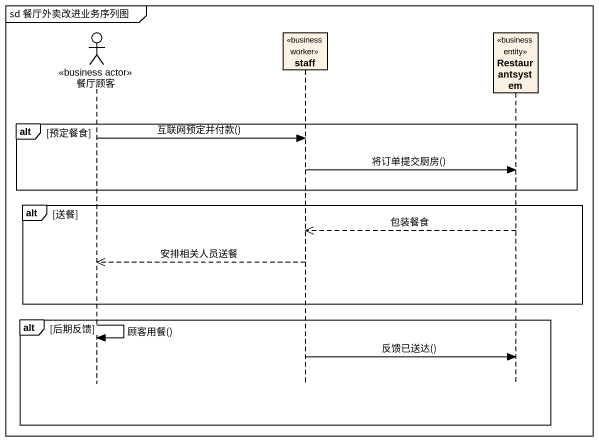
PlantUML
@startuml
mainframe sd 餐厅外卖改进业务序列图
hide footbox
actor 餐厅顾客 <<business actor>>
participant staff <<business worker>>
participant Restaurantsystem <<business entity>>

alt 预定餐食
  餐厅顾客 -> staff : 互联网预定并付款()
  staff -> Restaurantsystem : 将订单提交厨房()
end
alt 送餐
  Restaurantsystem -->> staff : 包装餐食
  staff -->> 餐厅顾客 : 安排相关人员送餐
end
alt 后期反馈
  餐厅顾客 -> 餐厅顾客 : 顾客用餐()
  staff -> Restaurantsystem : 反馈已送达()
end
@enduml
